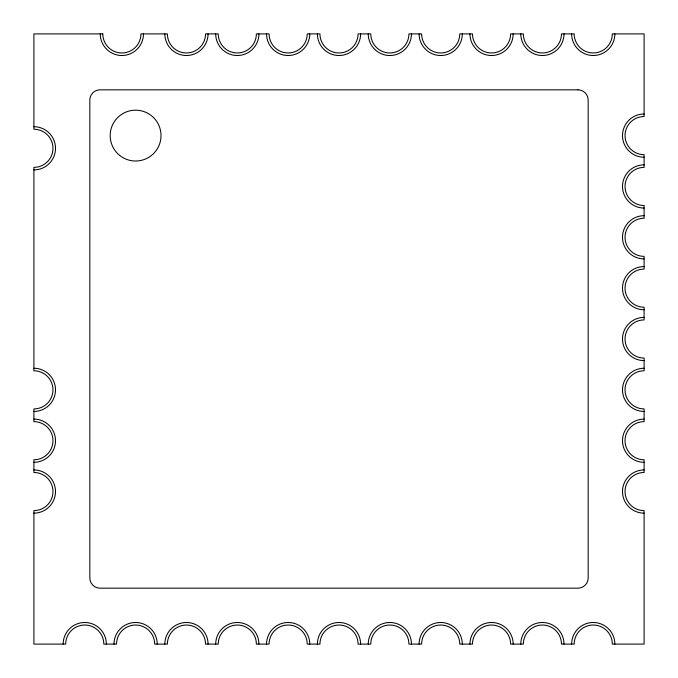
<?xml version="1.0" encoding="UTF-8"?>
<svg xmlns="http://www.w3.org/2000/svg" width="678" height="678" viewBox="0 0 678 678"><rect width="100%" height="100%" fill="white"/><g stroke="black" fill="none" stroke-linecap="round" stroke-linejoin="round"><path stroke-width="1.02" d="M520.789 644.1A21.611 21.611 0 0 1 542.4 622.489A21.611 21.611 0 0 1 564.011 644.1M571.639 644.1A21.611 21.611 0 0 1 593.25 622.489A21.611 21.611 0 0 1 614.861 644.1M419.089 644.1A21.611 21.611 0 0 1 440.7 622.489A21.611 21.611 0 0 1 462.311 644.1M469.939 644.1A21.611 21.611 0 0 1 491.55 622.489A21.611 21.611 0 0 1 513.161 644.1M360.611 33.9A21.611 21.611 0 0 1 339 55.511A21.611 21.611 0 0 1 317.389 33.9M411.461 33.9A21.611 21.611 0 0 1 389.85 55.511A21.611 21.611 0 0 1 368.239 33.9M462.311 33.9A21.611 21.611 0 0 1 440.7 55.511A21.611 21.611 0 0 1 419.089 33.9M513.161 33.9A21.611 21.611 0 0 1 491.55 55.511A21.611 21.611 0 0 1 469.939 33.9M564.011 33.9A21.611 21.611 0 0 1 542.4 55.511A21.611 21.611 0 0 1 520.789 33.9M63.139 644.1A21.611 21.611 0 0 1 84.75 622.489A21.611 21.611 0 0 1 106.361 644.1M113.989 644.1A21.611 21.611 0 0 1 135.6 622.489A21.611 21.611 0 0 1 157.211 644.1M33.9 419.089A21.611 21.611 0 0 1 55.511 440.7A21.611 21.611 0 0 1 33.9 462.311M644.1 208.061A21.611 21.611 0 0 1 622.489 186.45A21.611 21.611 0 0 1 644.1 164.839M644.1 157.211A21.611 21.611 0 0 1 622.489 135.6A21.611 21.611 0 0 1 644.1 113.989M644.1 360.611A21.611 21.611 0 0 1 622.489 339A21.611 21.611 0 0 1 644.1 317.389M644.1 309.761A21.611 21.611 0 0 1 622.489 288.15A21.611 21.611 0 0 1 644.1 266.539M644.1 411.461A21.611 21.611 0 0 1 622.489 389.85A21.611 21.611 0 0 1 644.1 368.239M644.1 258.911A21.611 21.611 0 0 1 622.489 237.3A21.611 21.611 0 0 1 644.1 215.689M309.761 33.9A21.611 21.611 0 0 1 288.15 55.511A21.611 21.611 0 0 1 266.539 33.9M143.482 33.9A21.611 21.611 0 0 1 121.871 55.511A21.611 21.611 0 0 1 100.259 33.9M208.061 33.9A21.611 21.611 0 0 1 186.45 55.511A21.611 21.611 0 0 1 164.839 33.9M258.911 33.9A21.611 21.611 0 0 1 237.3 55.511A21.611 21.611 0 0 1 215.689 33.9M644.1 513.161A21.611 21.611 0 0 1 622.489 491.55A21.611 21.611 0 0 1 644.1 469.939M644.1 462.311A21.611 21.611 0 0 1 622.489 440.7A21.611 21.611 0 0 1 644.1 419.089M368.239 644.1A21.611 21.611 0 0 1 389.85 622.489A21.611 21.611 0 0 1 411.461 644.1M266.539 644.1A21.611 21.611 0 0 1 288.15 622.489A21.611 21.611 0 0 1 309.761 644.1M317.389 644.1A21.611 21.611 0 0 1 339 622.489A21.611 21.611 0 0 1 360.611 644.1M215.689 644.1A21.611 21.611 0 0 1 237.3 622.489A21.611 21.611 0 0 1 258.911 644.1M164.839 644.1A21.611 21.611 0 0 1 186.45 622.489A21.611 21.611 0 0 1 208.061 644.1M33.9 469.939A21.611 21.611 0 0 1 55.511 491.55A21.611 21.611 0 0 1 33.9 513.161M33.9 368.239A21.611 21.611 0 0 1 55.511 389.85A21.611 21.611 0 0 1 33.9 411.461M33.9 126.701A21.611 21.611 0 0 1 55.511 148.312A21.611 21.611 0 0 1 33.9 169.924M614.861 33.9A21.611 21.611 0 0 1 593.25 55.511A21.611 21.611 0 0 1 571.639 33.9M102.802 33.9L33.9 33.9L33.9 129.244A19.069 19.069 0 0 1 52.969 148.312A19.069 19.069 0 0 1 33.9 167.381L33.9 370.781A19.069 19.069 0 0 1 52.969 389.85A19.069 19.069 0 0 1 33.9 408.919L33.9 421.631A19.069 19.069 0 0 1 52.969 440.7A19.069 19.069 0 0 1 33.9 459.769L33.9 472.481A19.069 19.069 0 0 1 52.969 491.55A19.069 19.069 0 0 1 33.9 510.619L33.9 644.1L65.681 644.1A19.069 19.069 0 0 1 84.75 625.031A19.069 19.069 0 0 1 103.819 644.1L116.531 644.1A19.069 19.069 0 0 1 135.6 625.031A19.069 19.069 0 0 1 154.669 644.1L167.381 644.1A19.069 19.069 0 0 1 186.45 625.031A19.069 19.069 0 0 1 205.519 644.1L218.231 644.1A19.069 19.069 0 0 1 237.3 625.031A19.069 19.069 0 0 1 256.369 644.1L269.081 644.1A19.069 19.069 0 0 1 288.15 625.031A19.069 19.069 0 0 1 307.219 644.1L319.931 644.1A19.069 19.069 0 0 1 339 625.031A19.069 19.069 0 0 1 358.069 644.1L370.781 644.1A19.069 19.069 0 0 1 389.85 625.031A19.069 19.069 0 0 1 408.919 644.1L421.631 644.1A19.069 19.069 0 0 1 440.7 625.031A19.069 19.069 0 0 1 459.769 644.1L472.481 644.1A19.069 19.069 0 0 1 491.55 625.031A19.069 19.069 0 0 1 510.619 644.1L523.331 644.1A19.069 19.069 0 0 1 542.4 625.031A19.069 19.069 0 0 1 561.469 644.1L574.181 644.1A19.069 19.069 0 0 1 593.25 625.031A19.069 19.069 0 0 1 612.319 644.1L644.1 644.1L644.1 510.619A19.069 19.069 0 0 1 625.031 491.55A19.069 19.069 0 0 1 644.1 472.481L644.1 459.769A19.069 19.069 0 0 1 625.031 440.7A19.069 19.069 0 0 1 644.1 421.631L644.1 408.919A19.069 19.069 0 0 1 625.031 389.85A19.069 19.069 0 0 1 644.1 370.781L644.1 358.069A19.069 19.069 0 0 1 625.031 339A19.069 19.069 0 0 1 644.1 319.931L644.1 307.219A19.069 19.069 0 0 1 625.031 288.15A19.069 19.069 0 0 1 644.1 269.081L644.1 256.369A19.069 19.069 0 0 1 625.031 237.3A19.069 19.069 0 0 1 644.1 218.231L644.1 205.519A19.069 19.069 0 0 1 625.031 186.45A19.069 19.069 0 0 1 644.1 167.381L644.1 154.669A19.069 19.069 0 0 1 625.031 135.6A19.069 19.069 0 0 1 644.1 116.531L644.1 33.9L612.319 33.9A19.069 19.069 0 0 1 593.25 52.969A19.069 19.069 0 0 1 574.181 33.9L561.469 33.9A19.069 19.069 0 0 1 542.4 52.969A19.069 19.069 0 0 1 523.331 33.9L510.619 33.9A19.069 19.069 0 0 1 491.55 52.969A19.069 19.069 0 0 1 472.481 33.9L459.769 33.9A19.069 19.069 0 0 1 440.7 52.969A19.069 19.069 0 0 1 421.631 33.9L408.919 33.9A19.069 19.069 0 0 1 389.85 52.969A19.069 19.069 0 0 1 370.781 33.9L358.069 33.9A19.069 19.069 0 0 1 339 52.969A19.069 19.069 0 0 1 319.931 33.9L307.219 33.9A19.069 19.069 0 0 1 288.15 52.969A19.069 19.069 0 0 1 269.081 33.9L256.369 33.9A19.069 19.069 0 0 1 237.3 52.969A19.069 19.069 0 0 1 218.231 33.9L205.519 33.9A19.069 19.069 0 0 1 186.45 52.969A19.069 19.069 0 0 1 167.381 33.9L140.939 33.9A19.069 19.069 0 0 1 121.871 52.969A19.069 19.069 0 0 1 102.802 33.9M577.995 89.835L100.005 89.835A10.17 10.17 0 0 0 89.835 100.005L89.835 577.995A10.17 10.17 0 0 0 100.005 588.165L577.995 588.165A10.17 10.17 0 0 0 588.165 577.995L588.165 100.005A10.17 10.17 0 0 0 577.995 89.835M119.659 155.406A25.425 25.425 0 0 0 160.72 139.507A25.425 25.425 0 0 0 126.422 111.887A25.425 25.425 0 0 0 119.659 155.406"/></g></svg>
